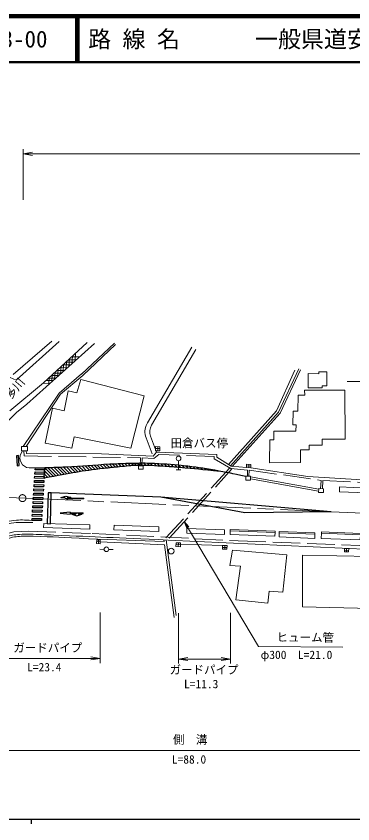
# Model space of a CAD drawing. Units: millimetres, scale not verified. Extents: x 40000 to 680000, y 20000 to 380000.
# Drawn here: x 164707 to 238028, y 204000 to 380000 of the extents above; entities that cross this region are included whole.
import ezdxf
from ezdxf.enums import TextEntityAlignment as Align

# ---------------------------------------------------------------- set-up
doc = ezdxf.new("R2010")
doc.units = ezdxf.units.MM
doc.header["$LTSCALE"] = 1000
doc.linetypes.add('CHAIN', pattern=[18.5, 12, -1.5, 3.5, -1.5])
doc.linetypes.add('DASHED', pattern=[7.5, 6, -1.5])
for name, color, linetype, lineweight in [('M-BMK', 2, 'CHAIN', 13), ('M-STR-HTXT', 7, 'Continuous', 13), ('M-STR-STRC', 7, 'Continuous', 25), ('M-STR-STRD', 7, 'Continuous', 25), ('M-TTL', 2, 'Continuous', 140), ('M-TTL-BAND', 7, 'Continuous', 25), ('M-TTL-LINE', 7, 'Continuous', 50), ('M-WORK', 1, 'Continuous', 13)]:
    doc.layers.add(name, color=color, linetype=linetype, lineweight=lineweight)
doc.layers.add('M-TTL-TXT', color=7, linetype='Continuous')
doc.styles.add('ＭＳ ゴシック', font='')
doc.styles.get('ＭＳ ゴシック').set_extended_font_data('MS Gothic')

# ---------------------------------------------------------------- blocks, each defined once
blk = doc.blocks.new('open_arrow')
at = {"color": 0, "linetype": 'Continuous', "lineweight": -2}
blk.add_lwpolyline([(7.5, 1.25), (0, 0), (7.5, -1.25)], dxfattribs=at)

msp = doc.modelspace()

# ---------------------------------------------------------------- linework, layer by layer
at = {"layer": 'M-BMK'}
for p, q in [((100087, 277438), (166834, 274954)), ((166834, 274954), (233293, 272009)), ((233293, 272009), (266805, 270420))]:
    msp.add_line(p, q, dxfattribs=at)
msp.add_circle((166083, 274981), 751, dxfattribs=at)
at = {"layer": 'M-STR-HTXT'}
for p, q in [((166229, 340000), (166229, 351000)), ((166229, 350000), (531347, 350000)), ((182989, 250039), (182989, 239039)), ((200094, 249928), (200094, 238920)), ((211358, 249952), (211358, 238920)), ((160000, 240039), (182989, 240039)), ((200094, 239920), (211358, 239920)), ((159567, 220000), (245235, 220000))]:
    msp.add_line(p, q, dxfattribs=at)
msp.add_lwpolyline([(201307, 269863), (217474, 242635), (235839, 242494)], dxfattribs=at)
at = {"layer": 'M-STR-STRC'}
for p, q in [((173951, 279969), (172317, 281603)), ((174546, 280081), (173000, 281627)), ((175141, 280193), (173680, 281654)), ((175737, 280304), (174358, 281683)), ((176334, 280414), (175034, 281714)), ((176933, 280523), (175712, 281743)), ((177533, 280629), (176393, 281769)), ((178136, 280733), (177055, 281814)), ((178743, 280834), (177723, 281854)), ((179353, 280930), (178387, 281896)), ((179968, 281023), (179049, 281941)), ((180586, 281112), (179710, 281988)), ((181209, 281196), (180369, 282036)), ((181835, 281277), (181027, 282085)), ((182458, 281361), (181686, 282133)), ((183099, 281428), (182347, 282180)), ((183732, 281502), (183009, 282224)), ((184369, 281572), (183674, 282267)), ((185007, 281640), (184341, 282307)), ((185649, 281706), (185011, 282344)), ((186294, 281768), (185690, 282372)), ((186944, 281826), (186359, 282410)), ((187587, 281889), (187033, 282443)), ((188231, 281953), (187714, 282470)), ((188873, 282017), (188398, 282492)), ((189520, 282077), (189087, 282510)), ((190179, 282125), (189779, 282526)), ((190853, 282159), (190472, 282540)), ((191540, 282179), (191166, 282553)), ((192241, 282185), (191864, 282562)), ((192956, 282177), (192571, 282562)), ((193687, 282153), (193289, 282551)), ((194432, 282115), (194016, 282531)), ((195185, 282069), (194749, 282505)), ((195940, 282021), (195487, 282474)), ((196692, 281976), (196232, 282437)), ((197439, 281936), (196984, 282391)), ((198196, 281887), (197745, 282338)), ((198967, 281823), (198514, 282276)), ((199743, 281754), (199290, 282207)), ((200515, 281689), (200071, 282133)), ((201287, 281624), (200855, 282056)), ((202061, 281557), (201642, 281976)), ((202838, 281487), (202437, 281889)), ((203618, 281414), (203240, 281793)), ((204402, 281337), (204055, 281685)), ((171567, 279524), (170861, 280230)), ((172164, 279635), (170904, 280895)), ((172760, 279746), (170947, 281559)), ((173355, 279857), (171633, 281580)), ((205189, 281258), (204881, 281565)), ((205978, 281176), (205720, 281434)), ((206767, 281094), (206567, 281294)), ((170971, 279414), (170818, 279566)), ((196198, 275160), (172328, 276127)), ((174443, 275091), (175243, 275091)), ((179443, 274791), (175957, 274791)), ((176200, 274941), (179443, 274941)), ((179443, 274791), (179443, 274941)), ((176502, 271902), (176502, 271752)), ((176502, 271752), (179302, 271752)), ((176502, 271452), (176502, 271602)), ((176502, 271602), (177790, 271602)), ((176802, 271452), (177602, 271452)), ((178559, 271602), (179302, 271602)), ((179302, 271602), (179302, 271752))]:
    msp.add_line(p, q, dxfattribs=at)
for points in [[(164753, 284178), (164933, 282036), (165380, 282090), (165200, 284232)], [(168823, 280670), (170887, 280639), (170858, 280189), (168794, 280221)], [(168883, 281590), (170947, 281559), (170918, 281109), (168854, 281140)], [(168704, 278831), (170768, 278800), (170739, 278350), (168675, 278382)], [(168764, 279751), (170828, 279719), (170799, 279270), (168735, 279301)], [(168586, 276992), (170650, 276961), (170620, 276511), (168556, 276542)], [(168645, 277912), (170709, 277880), (170680, 277431), (168616, 277462)], [(168467, 275153), (170531, 275121), (170502, 274672), (168438, 274703)], [(168526, 276072), (170590, 276041), (170561, 275591), (168497, 275623)], [(172328, 276127), (171651, 276144), (171483, 269426), (172159, 269410)], [(168348, 273314), (170412, 273282), (170383, 272833), (168319, 272864)], [(168407, 274233), (170471, 274202), (170442, 273752), (168378, 273784)], [(168229, 271474), (170293, 271443), (170264, 270993), (168200, 271025)], [(168288, 272394), (170352, 272363), (170323, 271913), (168259, 271944)], [(168169, 270555), (170233, 270523), (170204, 270074), (168140, 270105)]]:
    msp.add_lwpolyline(points, close=True, dxfattribs=at)
for points in [[(174443, 275091), (175543, 275391), (176643, 275091), (175843, 275091)], [(176502, 271902), (174302, 271677), (176502, 271452)], [(176802, 271452), (177902, 271152), (179002, 271452), (178202, 271452)]]:
    msp.add_lwpolyline(points, dxfattribs=at)
for centre, radius, start, end in [((175957, 275791), 1000, 224.427, 270.00001), ((176200, 275441), 500, 224.427, 270.00002), ((178316, 270752), 1000, 121.78833, 135.573), ((178559, 271102), 500, 89.99998, 135.573), ((178316, 270752), 1000, 89.99999, 90.00001)]:
    msp.add_arc(centre, radius, start, end, dxfattribs=at)
for points, knots in [([(170806, 279383), (177018, 280525), (178713, 280945), (183840, 281514), (185165, 281661), (185908, 281734), (187235, 281856), (188784, 281997), (189650, 282128), (191205, 282171), (193530, 282235), (194833, 282069), (197156, 281951), (198406, 281888), (199103, 281805), (200349, 281702), (203777, 281421), (204869, 281289), (209113, 280850)], [0, 0, 0, 0, 1, 1, 1, 2, 2, 2, 3, 3, 3, 4, 4, 4, 5, 5, 5, 6, 6, 6, 6]), ([(214751, 279660), (211539, 280385), (210657, 280584), (208007, 281046), (205345, 281510), (203848, 281755), (201159, 282026), (198312, 282312), (196711, 282447), (193851, 282536), (192272, 282586), (191386, 282557), (189807, 282526), (187970, 282490), (186941, 282445), (185106, 282349), (181358, 282152), (179267, 281906), (175519, 281736), (173733, 281655), (173159, 281627), (170947, 281559)], [0, 0, 0, 0, 1, 1, 1, 2, 2, 2, 3, 3, 3, 4, 4, 4, 5, 5, 5, 6, 6, 6, 7, 7, 7, 7])]:
    msp.add_open_spline(points, degree=3, knots=knots, dxfattribs=at)
at = {"layer": 'M-STR-STRD'}
for p, q in [((170806, 279383), (170947, 281559)), ((214510, 271782), (196198, 275160)), ((233293, 272009), (196198, 275160)), ((233293, 272009), (214510, 271782))]:
    msp.add_line(p, q, dxfattribs=at)
at = {"layer": 'M-TTL'}
msp.add_line((680000, 380000), (40000, 380000), dxfattribs=at)
at = {"layer": 'M-TTL-BAND'}
for p, q in [((40000, 205000), (579000, 205000)), ((168000, 205000), (168000, 204000))]:
    msp.add_line(p, q, dxfattribs=at)
at = {"layer": 'M-TTL-LINE'}
for p, q in [((177750, 380000), (177750, 370000)), ((178250, 380000), (178250, 370000)), ((40000, 370000), (680000, 370000))]:
    msp.add_line(p, q, dxfattribs=at)
at = {"layer": 'M-WORK'}
for p, q in [((164062, 301919), (172506, 309190)), ((164732, 300710), (174058, 309125)), ((181775, 308656), (167061, 295480)), ((170657, 300118), (180195, 308859)), ((178956, 302015), (186102, 308708)), ((179230, 301723), (186375, 308416)), ((177665, 306540), (177570, 304890)), ((193337, 291385), (202999, 307897)), ((194200, 290880), (203862, 307392)), ((175529, 304582), (177218, 304575)), ((175746, 304781), (175557, 303088)), ((176074, 305082), (177798, 305094)), ((176345, 305330), (176194, 303658)), ((176805, 305752), (178523, 305744)), ((176991, 305922), (176863, 304258)), ((173545, 302765), (175228, 302793)), ((173828, 303024), (173681, 301408)), ((174261, 303420), (175901, 303396)), ((174486, 303626), (174340, 301998)), ((174887, 303995), (176568, 303993)), ((175050, 304144), (174931, 302527)), ((221382, 293998), (225416, 302887)), ((221862, 293729), (226266, 303116)), ((222199, 293506), (226628, 302946)), ((163370, 301248), (164732, 300710)), ((171747, 301117), (173364, 301124)), ((171917, 301272), (171816, 299738)), ((172352, 301671), (174002, 301696)), ((172542, 301845), (172508, 300358)), ((172945, 302215), (174574, 302207)), ((173206, 302454), (173075, 300865)), ((174064, 297863), (178971, 302028)), ((174367, 297595), (179230, 301723)), ((228316, 299009), (228296, 302116)), ((228296, 302116), (230651, 302084)), ((230651, 302491), (232351, 302480)), ((230651, 302084), (230651, 302491)), ((232351, 302480), (232340, 299447)), ((163355, 294020), (170657, 300118)), ((170490, 299978), (172151, 300038)), ((171152, 300572), (172764, 300587)), ((177892, 297928), (178772, 300848)), ((178772, 300848), (192598, 297294)), ((232340, 299447), (231371, 299457)), ((231371, 299457), (231371, 298999)), ((236781, 300406), (250254, 300326)), ((166229, 286243), (174064, 297863)), ((166900, 286243), (174367, 297595)), ((175148, 293987), (176063, 298350)), ((176063, 298350), (177892, 297928)), ((227527, 298533), (236312, 298478)), ((227540, 297393), (227527, 298529)), ((231371, 298999), (228316, 299009)), ((236312, 298478), (236343, 287835)), ((192598, 297294), (189713, 285896)), ((226039, 293901), (226122, 297393)), ((226122, 297393), (227540, 297393)), ((167061, 295480), (164763, 293651)), ((170997, 286951), (172615, 294585)), ((172615, 294585), (175148, 293987)), ((210934, 282306), (221382, 293998)), ((164763, 293651), (154083, 282887)), ((211364, 282035), (221862, 293729)), ((211780, 281899), (222199, 293506)), ((224986, 290983), (225048, 293901)), ((225048, 293901), (226039, 293901)), ((193337, 291385), (193181, 291121)), ((225663, 290951), (224986, 290983)), ((225648, 289570), (225663, 290951)), ((220840, 289547), (225648, 289570)), ((220840, 287670), (220840, 289547)), ((176837, 285896), (170997, 286951)), ((177330, 288323), (176837, 285896)), ((189713, 285896), (177330, 288323)), ((194328, 284659), (193050, 288118)), ((195266, 285005), (193988, 288464)), ((219878, 282698), (219948, 287670)), ((219948, 287670), (220840, 287670)), ((236343, 287835), (231324, 287811)), ((231324, 287811), (231371, 286545)), ((166077, 285305), (165826, 284780)), ((166871, 285305), (166923, 284703)), ((195069, 285775), (195986, 285775)), ((195544, 286182), (195550, 285285)), ((228486, 285466), (226633, 285466)), ((226633, 285466), (226656, 282745)), ((231371, 286545), (228486, 286545)), ((228486, 286545), (228486, 285466)), ((166923, 284703), (183304, 284607)), ((183304, 284607), (194516, 284114)), ((194516, 284114), (195266, 285005)), ((195266, 285005), (208377, 284466)), ((208377, 284466), (208390, 283900)), ((208390, 283900), (211549, 281920)), ((200085, 281125), (200085, 283125)), ((211549, 281920), (214863, 281625)), ((214880, 282003), (215818, 281954)), ((215379, 282336), (215355, 281603)), ((226656, 282745), (219878, 282698)), ((167512, 281578), (168883, 281590)), ((199585, 281125), (200585, 281125)), ((215802, 281583), (228236, 279715)), ((230576, 276473), (215737, 279157)), ((215753, 279643), (230587, 276910)), ((228236, 279715), (239955, 278949)), ((180434, 266139), (196911, 265505)), ((182643, 265911), (182620, 265046)), ((196911, 265505), (196897, 265853)), ((199583, 249435), (197375, 265860)), ((197816, 265832), (247236, 263497)), ((182237, 265494), (182977, 265472)), ((182977, 265472), (197015, 264789)), ((197015, 264789), (199126, 248965)), ((199513, 264837), (200514, 264826)), ((200062, 265234), (200019, 264401)), ((200516, 264934), (209613, 264682)), ((209610, 264253), (210625, 264243)), ((210160, 264678), (210128, 263823)), ((183861, 263790), (182908, 263824)), ((184859, 263793), (185848, 263804)), ((211204, 260283), (211802, 263626)), ((211802, 263626), (223623, 262605)), ((223623, 262605), (222779, 254478)), ((227036, 251312), (227071, 262570)), ((227071, 262570), (245682, 262148)), ((236222, 263632), (237134, 263589)), ((236683, 263996), (236634, 263265)), ((213561, 260143), (211204, 260283)), ((212541, 252790), (213561, 260143)), ((219824, 254725), (219507, 252051)), ((222779, 254478), (219824, 254725)), ((219507, 252051), (212541, 252790)), ((242094, 250925), (227036, 251312))]:
    msp.add_line(p, q, dxfattribs=at)
at = {"layer": 'M-WORK', "linetype": 'DASHED'}
for p, q in [((211227, 281559), (197311, 266306)), ((198039, 266259), (211772, 281407))]:
    msp.add_line(p, q, dxfattribs=at)
at = {"layer": 'M-WORK'}
for points in [[(165852, 286243), (165852, 285305), (167165, 285305), (167165, 286243)], [(195079, 286193), (195058, 285296), (195974, 285275), (195995, 286171)], [(191334, 282006), (192362, 282019), (192372, 281312), (191343, 281299)], [(214863, 281625), (215802, 281583), (215834, 282316), (214896, 282358)], [(214756, 279795), (215756, 279764), (215729, 278888), (214728, 278919)], [(230591, 277042), (230570, 276218), (231621, 276192), (231642, 277015)], [(235146, 277415), (241103, 277181), (241061, 276100), (235103, 276334)], [(170711, 269448), (180749, 269144), (180722, 268247), (170684, 268552)], [(186027, 269120), (195784, 268745), (195744, 267707), (185987, 268082)], [(201905, 268323), (210091, 268065), (210060, 267080), (201874, 267338)], [(211334, 267830), (221091, 267455), (221061, 266679), (211304, 267055)], [(221091, 267455), (211334, 267830), (211346, 268140), (221103, 267765)], [(222006, 267431), (229769, 267103), (229781, 267383), (222018, 267711)], [(239692, 266960), (231186, 267316), (231204, 267642), (239696, 267274)], [(182249, 265922), (182989, 265902), (182965, 265036), (182225, 265057)], [(222006, 267431), (229769, 267103), (229731, 266210), (221968, 266539)], [(231186, 267316), (239692, 266960), (239653, 265856), (231139, 266184)], [(199522, 265245), (200523, 265224), (200505, 264391), (199504, 264412)], [(209613, 264682), (210628, 264675), (210622, 263820), (209607, 263827)], [(236241, 264017), (237152, 263974), (237118, 263243), (236206, 263286)]]:
    msp.add_lwpolyline(points, close=True, dxfattribs=at)
at = {"layer": 'M-WORK', "linetype": 'DASHED'}
for points in [[(166370, 285305), (166433, 284165), (191801, 283775), (191729, 282011)], [(215084, 279785), (215070, 281092), (211429, 281439), (207829, 283566), (207801, 284032), (195777, 284486), (194672, 283631), (192181, 283777), (192056, 282015)], [(215396, 279775), (215480, 281082), (231095, 278844), (231012, 277031)], [(231393, 277022), (231526, 278816), (261361, 277484), (291645, 276358), (291610, 274493)], [(152108, 248088), (152131, 248393), (155133, 258596), (157174, 263287), (158863, 265210), (161419, 266899), (164187, 267649), (167377, 267766), (181238, 267250), (213089, 265679), (239522, 264624), (245972, 264225)]]:
    msp.add_lwpolyline(points, dxfattribs=at)
at = {"layer": 'M-WORK'}
for centre, radius in [((200085, 283625), 500), ((184366, 263827), 500), ((198475, 263438), 623)]:
    msp.add_circle(centre, radius, dxfattribs=at)
for centre, radius, start, end in [((195935, 289496), 3198, 149.45269, 205.53626), ((196649, 289448), 2837, 149.66584, 200.28235), ((167645, 283693), 2119, 149.12628, 266.39079)]:
    msp.add_arc(centre, radius, start, end, dxfattribs=at)
for points, knots in [([(168140, 270105), (166336, 270212), (165736, 270309), (164217, 270104), (163435, 269998), (162992, 269941), (162231, 269728), (161593, 269550), (161265, 269358), (160668, 269072), (160100, 268800), (159790, 268629), (159260, 268290), (158814, 268004), (158588, 267804), (158197, 267446), (158041, 267302), (157986, 267253), (157806, 267070)], [0, 0, 0, 0, 1, 1, 1, 2, 2, 2, 3, 3, 3, 4, 4, 4, 5, 5, 5, 6, 6, 6, 6]), ([(158182, 266789), (158702, 267244), (158877, 267376), (159354, 267711), (160124, 268252), (160602, 268496), (161465, 268868), (162285, 269222), (162777, 269360), (163654, 269525), (164448, 269674), (164911, 269633), (165718, 269666), (166731, 269707), (167075, 269693), (168314, 269666)], [0, 0, 0, 0, 1, 1, 1, 2, 2, 2, 3, 3, 3, 4, 4, 4, 5, 5, 5, 5]), ([(152709, 248201), (153293, 250434), (153463, 251026), (153987, 252826), (154859, 255821), (155343, 257506), (156442, 260425), (156769, 261294), (156972, 261782), (157456, 262575), (158177, 263755), (158780, 264312), (159864, 265170), (160782, 265898), (161407, 266199), (162522, 266557), (163609, 266905), (164264, 266948), (165399, 267078), (166281, 267179), (166784, 267134), (167671, 267120), (169729, 267086), (170879, 266994), (172936, 266911), (182655, 266521), (185701, 266372), (197816, 265832)], [0, 0, 0, 0, 1, 1, 1, 2, 2, 2, 3, 3, 3, 4, 4, 4, 5, 5, 5, 6, 6, 6, 7, 7, 7, 8, 8, 8, 9, 9, 9, 9]), ([(153133, 248095), (154038, 251542), (154253, 252509), (155181, 255272), (155717, 256865), (156042, 257750), (156636, 259322), (156985, 260248), (157063, 260825), (157558, 261683), (158007, 262462), (158322, 262870), (158934, 263528), (159585, 264228), (159953, 264647), (160763, 265154), (161897, 265863), (162633, 266143), (163938, 266436), (165092, 266696), (165774, 266634), (166955, 266687), (167523, 266712), (167842, 266669), (168410, 266655), (173109, 266544), (174613, 266429), (180434, 266139)], [0, 0, 0, 0, 1, 1, 1, 2, 2, 2, 3, 3, 3, 4, 4, 4, 5, 5, 5, 6, 6, 6, 7, 7, 7, 8, 8, 8, 9, 9, 9, 9])]:
    msp.add_open_spline(points, degree=3, knots=knots, dxfattribs=at)

# ---------------------------------------------------------------- block references
at = {"layer": 'M-STR-HTXT', "xscale": 267, "yscale": 267}
for p in [(166229, 350000), (200094, 239920)]:
    msp.add_blockref('open_arrow', p, dxfattribs=at)
at = {"layer": 'M-STR-HTXT'}
for p, xscale, yscale, rotation in [((201307, 269863), 200, 200, 300.7), ((182989, 240039), 267, 267, 180), ((211358, 239920), 267, 267, 180)]:
    msp.add_blockref('open_arrow', p, dxfattribs=dict(at, xscale=xscale, yscale=yscale, rotation=rotation))

# ---------------------------------------------------------------- texts
at = {"layer": 'M-STR-HTXT', "style": 'ＭＳ ゴシック'}
msp.add_text('ヒューム管', height=1833, rotation=359.561, dxfattribs=at).set_placement((221414, 243198), align=Align.BOTTOM_LEFT)
for s, p in [('ガードパイプ', (164091, 240886)), ('φ300\u3000L=21.0', (217939, 239363)), ('ガードパイプ', (198125, 236105)), ('側\u3000溝', (198857, 220885))]:
    msp.add_text(s, height=1833, dxfattribs=at).set_placement(p, align=Align.BOTTOM_LEFT)
for s, p in [('L=23.4', (170836, 236680)), ('L=11.3', (205000, 233000)), ('L=88.0', (202350, 216578))]:
    msp.add_text(s, height=1833, dxfattribs=at).set_placement(p, align=Align.BOTTOM_CENTER)
at = {"layer": 'M-TTL-TXT', "style": 'ＭＳ ゴシック'}
msp.add_text('013-00', height=3666, dxfattribs=at).set_placement((171521, 375000), align=Align.MIDDLE_RIGHT)
for s, p in [('路 線 名', (180380, 375000)), ('一般県道安岡港長府線', (216734, 375000))]:
    msp.add_text(s, height=3666, dxfattribs=at).set_placement(p, align=Align.MIDDLE_LEFT)
at = {"layer": 'M-WORK', "style": 'ＭＳ ゴシック'}
msp.add_text('砂子多川', height=1833, rotation=49.574, dxfattribs=at).set_placement((160664, 292177), align=Align.BOTTOM_LEFT)
msp.add_text('田倉バス停', height=1833, dxfattribs=at).set_placement((198338, 285490), align=Align.BOTTOM_LEFT)

doc.saveas('drawing.dxf')
